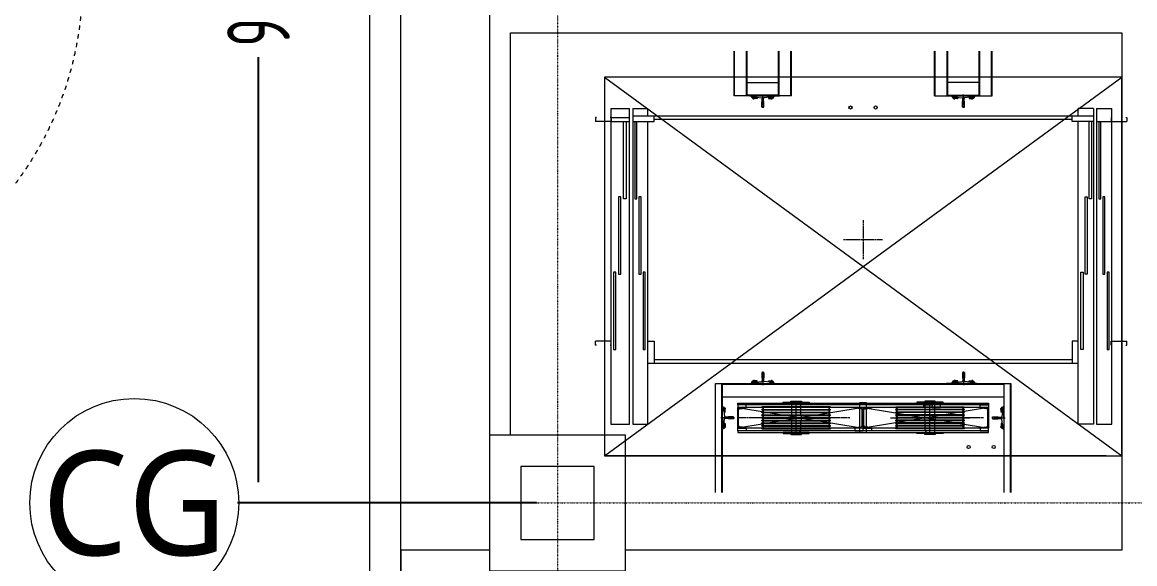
# Model space of a CAD drawing. Extents: x -212173 to 328152, y -560063 to 252500.
# Drawn here: x -177904 to -167257, y 8043 to 13226 of the extents above; entities that cross this region are included whole.
import ezdxf
from ezdxf.enums import TextEntityAlignment as Align

# ---------------------------------------------------------------- set-up
doc = ezdxf.new("R2010")
doc.units = 0
doc.header["$LTSCALE"] = 15
for name, pattern in [('CUP- L10$0$CENTER', [2, 1.25, -0.25, 0.25, -0.25]), ('CUP- L10$0$HIDDEN', [0.4, 0.3, -0.1]), ('CUP- L10$0$JJP_三點線', [0.9, 0.3, -0.15, 0, -0.15, 0, -0.15, 0, -0.15]), ('CUP- L10$0$TAI_實線_CNS', [2000, 1000, -1000]), ('SITE$0$TAI_虛線', [5.644, 2.822, -2.822])]:
    doc.linetypes.add(name, pattern=pattern)
for name, color, linetype in [('CUP- L10$0$A-DIM.Newcub', 252, 'Continuous'), ('CUP- L10$0$A-OBJE-2D.Newcub', 252, 'Continuous'), ('CUP- L10$0$A-WALL-EX.Newcub', 252, 'Continuous'), ('CUP- L10$0$A-WALL-IN.Newcub', 252, 'Continuous'), ('CUP- L10$0$S-COL.Newcub', 252, 'Continuous'), ('CUP- L10$0$S-GRID.Newcub', 252, 'Continuous'), ('CUP- L10$0$S-SLAB-SHOW.Newcub', 252, 'Continuous'), ('SITE$0$A-DRAWING-LNSP.Newcub', 252, 'Continuous')]:
    doc.layers.add(name, color=color, linetype=linetype)
doc.styles.add('CUP- L10$0$dim-txt', font='isocp.shx', dxfattribs={"width": 0.7, "bigfont": 'chineset.shx'})
doc.styles.add('CUP- L10$0$Standard', font='', dxfattribs={"width": 0.8})
doc.styles.get('CUP- L10$0$Standard').set_extended_font_data('Microsoft JhengHei')
doc.dimstyles.new('CUP- L10$0$ARCH-dim-200MM', dxfattribs={"dimscale": 2000, "dimtxt": 0.3, "dimasz": 0.1, "dimexe": 0.1, "dimexo": 0.1, "dimgap": 0.05, "dimtad": 1, "dimdec": 0, "dimrnd": 0.5, "dimdsep": 46, "dimtxsty": 'CUP- L10$0$dim-txt', "dimblk": 'CUP- L10$0$_Dot', "dimcen": 2, "dimclrd": 256, "dimclre": 256, "dimclrt": 256, "dimadec": 0, "dimazin": 0, "dimtfac": 1, "dimtdec": 0, "dimtix": 1, "dimtmove": 2, "dimatfit": 3, "dimldrblk": 'CUP- L10$0$_OBLIQUE', "dimfxl": 1, "dimtvp": 1, "dimtolj": 1, "dimarcsym": 0})

# ---------------------------------------------------------------- blocks, each defined once
blk = doc.blocks.new('*D16')
at = {"layer": 'CUP- L10$0$A-DIM.Newcub', "linetype": 'Continuous', "lineweight": -2, "transparency": 16777216}
for p, q in [((-172981, 18225), (-175843, 18225)), ((-175643, 18025), (-175643, 14160)), ((-175643, 8825), (-175643, 12892)), ((-172981, 8625), (-175843, 8625))]:
    blk.add_line(p, q, dxfattribs=at)
at = {"layer": 'CUP- L10$0$A-DIM.Newcub', "linetype": 'Continuous', "lineweight": 0, "transparency": 16777216, "insert": (-175643, 13526), "char_height": 600, "attachment_point": 5, "rotation": 90, "style": 'CUP- L10$0$dim-txt'}
blk.add_mtext('\\A1;9600', dxfattribs=at)
blk = doc.blocks.new('CUP- L10$0$_Dot')
blk = doc.blocks.new('CUP- L10$0$_OBLIQUE')
at = {"color": 0, "linetype": 'ByBlock', "lineweight": -2}
blk.add_line((-0.5, -0.5), (0.5, 0.5), dxfattribs=at)
blk = doc.blocks.new('SITE')
at = {"layer": 'SITE$0$A-DRAWING-LNSP.Newcub', "linetype": 'SITE$0$TAI_虛線', "lineweight": 0}
blk.add_circle((-180565.2, 13618.1), 3237.8, dxfattribs=at)
blk = doc.blocks.new('CUP- L10')
at = {"layer": 'CUP- L10$0$A-OBJE-2D.Newcub', "lineweight": 0}
for p, q in [((-171091.5, 12522.6), (-171091.5, 12949.6)), ((-171086.5, 12522.6), (-171086.5, 12949.6)), ((-170972.5, 12522.6), (-170972.5, 12949.6)), ((-170966.5, 12522.6), (-170966.5, 12949.6)), ((-170666.5, 12522.6), (-170666.5, 12949.6)), ((-170660.5, 12522.6), (-170660.5, 12949.6)), ((-170546.5, 12522.6), (-170546.5, 12949.6)), ((-170541.5, 12522.6), (-170541.5, 12949.6)), ((-169171.5, 12522.6), (-169171.5, 12949.6)), ((-169166.5, 12522.6), (-169166.5, 12949.6)), ((-169052.5, 12522.6), (-169052.5, 12949.6)), ((-169046.5, 12522.6), (-169046.5, 12949.6)), ((-168746.5, 12522.6), (-168746.5, 12949.6)), ((-168740.5, 12522.6), (-168740.5, 12949.6)), ((-168626.5, 12522.6), (-168626.5, 12949.6)), ((-168621.5, 12522.6), (-168621.5, 12949.6)), ((-172331.5, 12699.6), (-172331.5, 9074.6)), ((-167381.5, 12699.6), (-172331.5, 12699.6)), ((-167381.5, 9074.6), (-167381.5, 12699.6)), ((-170966.5, 12647.6), (-170666.5, 12647.6)), ((-168746.5, 12647.6), (-169046.5, 12647.6)), ((-170541.5, 12522.6), (-171091.5, 12522.6)), ((-170666.5, 12528.6), (-170966.5, 12528.6)), ((-170942, 12522.6), (-170655.8, 12522.6)), ((-170914.3, 12501.1), (-170923.1, 12516.4)), ((-170923.1, 12516.3), (-170910.4, 12496.3)), ((-170921.8, 12518.6), (-170914.5, 12518.6)), ((-170913.2, 12500.6), (-170913.4, 12500.6)), ((-170913, 12515.6), (-170913, 12517.1)), ((-170911.5, 12514.1), (-170888.5, 12514.1)), ((-170872, 12495.6), (-170909.2, 12495.6)), ((-170887, 12508.1), (-170887, 12512.6)), ((-170816.5, 12522.6), (-170886.5, 12522.6)), ((-170886.5, 12522.6), (-170886.5, 12512.7)), ((-170885.5, 12506.6), (-170872, 12506.6)), ((-170882, 12507.7), (-170827.1, 12501.8)), ((-170870.5, 12505.1), (-170870.5, 12497.1)), ((-170826, 12414.6), (-170826, 12465.4)), ((-170822.7, 12468.7), (-170822.7, 12496.8)), ((-170816.5, 12522.6), (-170746.5, 12522.6)), ((-170810.3, 12468.7), (-170810.3, 12496.8)), ((-170807, 12414.6), (-170807, 12465.4)), ((-170750.9, 12507.7), (-170805.8, 12501.8)), ((-170762.2, 12505.1), (-170762.2, 12497.1)), ((-170747.5, 12506.6), (-170761, 12506.6)), ((-170760.7, 12495.6), (-170723.8, 12495.6)), ((-170746.5, 12522.6), (-170746.5, 12512.7)), ((-170746, 12508.1), (-170746, 12512.6)), ((-170721.5, 12514.1), (-170744.5, 12514.1)), ((-170709.9, 12516.3), (-170722.5, 12496.3)), ((-170720, 12515.6), (-170720, 12517.1)), ((-170719.8, 12500.6), (-170719.6, 12500.6)), ((-170718.7, 12501.1), (-170709.9, 12516.4)), ((-170711.2, 12518.6), (-170718.5, 12518.6)), ((-169171.5, 12522.6), (-168621.5, 12522.6)), ((-168771, 12522.6), (-169057.1, 12522.6)), ((-169046.5, 12528.6), (-168746.5, 12528.6)), ((-168994.3, 12501.1), (-169003.1, 12516.4)), ((-169003.1, 12516.3), (-168990.4, 12496.3)), ((-169001.8, 12518.6), (-168994.5, 12518.6)), ((-168993.2, 12500.6), (-168993.4, 12500.6)), ((-168993, 12515.6), (-168993, 12517.1)), ((-168991.5, 12514.1), (-168968.5, 12514.1)), ((-168952.3, 12495.6), (-168989.2, 12495.6)), ((-168967, 12508.1), (-168967, 12512.6)), ((-168966.5, 12522.6), (-168966.5, 12512.7)), ((-168896.5, 12522.6), (-168966.5, 12522.6)), ((-168965.5, 12506.6), (-168952, 12506.6)), ((-168962, 12507.7), (-168907.1, 12501.8)), ((-168950.8, 12505.1), (-168950.8, 12497.1)), ((-168906, 12414.6), (-168906, 12465.4)), ((-168902.7, 12468.7), (-168902.7, 12496.8)), ((-168896.5, 12522.6), (-168826.5, 12522.6)), ((-168890.3, 12468.7), (-168890.3, 12496.8)), ((-168887, 12414.6), (-168887, 12465.4)), ((-168830.9, 12507.7), (-168885.8, 12501.8)), ((-168842.5, 12505.1), (-168842.5, 12497.1)), ((-168827.5, 12506.6), (-168841, 12506.6)), ((-168841, 12495.6), (-168803.8, 12495.6)), ((-168826.5, 12522.6), (-168826.5, 12512.7)), ((-168826, 12508.1), (-168826, 12512.6)), ((-168801.5, 12514.1), (-168824.5, 12514.1)), ((-168789.9, 12516.3), (-168802.5, 12496.3)), ((-168800, 12515.6), (-168800, 12517.1)), ((-168799.8, 12500.6), (-168799.6, 12500.6)), ((-168798.7, 12501.1), (-168789.9, 12516.4)), ((-168791.2, 12518.6), (-168798.5, 12518.6)), ((-172271.5, 12399.6), (-172271.5, 9379.6)), ((-172271.5, 12399.6), (-172091.5, 12399.6)), ((-172091.5, 9379.6), (-172091.5, 12399.6)), ((-172061.5, 12399.6), (-172061.5, 9379.6)), ((-172061.5, 12399.6), (-171916.5, 12399.6)), ((-171916.5, 12329.6), (-171916.5, 12399.6)), ((-170816.5, 12414.6), (-170826, 12414.6)), ((-170816.5, 12414.6), (-170807, 12414.6)), ((-168896.5, 12414.6), (-168906, 12414.6)), ((-168896.5, 12414.6), (-168887, 12414.6)), ((-167796.5, 12329.6), (-167796.5, 12399.6)), ((-167651.5, 12399.6), (-167796.5, 12399.6)), ((-167651.5, 12399.6), (-167651.5, 9379.6)), ((-167621.5, 12399.6), (-167621.5, 9379.6)), ((-167621.5, 12399.6), (-167476.5, 12399.6)), ((-167476.5, 12274.6), (-167476.5, 12399.6)), ((-172406.4, 12314.6), (-172416.4, 12314.6)), ((-172416.4, 12314.6), (-172416.4, 12274.6)), ((-172266.5, 12274.6), (-172416.4, 12274.6)), ((-172266.5, 12314.6), (-172276.5, 12314.6)), ((-172091.5, 12309.6), (-172271.5, 12309.6)), ((-172271.5, 12274.6), (-172091.5, 12274.6)), ((-172266.5, 12314.6), (-172266.5, 12274.6)), ((-172149.5, 11534.6), (-172149.5, 12274.6)), ((-172125.5, 12274.6), (-172125.5, 11534.6)), ((-172061.5, 12329.6), (-167651.5, 12329.6)), ((-172061.5, 12274.6), (-171856.5, 12274.6)), ((-172041.5, 12274.6), (-172041.5, 11534.6)), ((-172021.5, 11534.6), (-172021.5, 12274.6)), ((-171916.5, 9379.6), (-171916.5, 12274.6)), ((-171856.5, 12274.6), (-171856.5, 12329.6)), ((-167856.5, 12294.6), (-171856.5, 12294.6)), ((-167856.5, 12274.6), (-167856.5, 12329.6)), ((-167651.5, 12274.6), (-167856.5, 12274.6)), ((-167796.5, 9379.6), (-167796.5, 12274.6)), ((-167691.5, 11534.6), (-167691.5, 12274.6)), ((-167671.5, 12274.6), (-167671.5, 11534.6)), ((-167621.5, 12274.6), (-167476.5, 12274.6)), ((-167601.5, 12274.6), (-167601.5, 11534.6)), ((-167581.5, 11534.6), (-167581.5, 12274.6)), ((-167481.5, 12314.6), (-167481.5, 12274.6)), ((-167481.5, 12314.6), (-167471.5, 12314.6)), ((-167481.5, 12274.6), (-167331.6, 12274.6)), ((-167476.5, 9379.6), (-167476.5, 12274.6)), ((-167341.6, 12314.6), (-167331.6, 12314.6)), ((-167331.6, 12314.6), (-167331.6, 12274.6)), ((-172173.5, 11554.6), (-172197.5, 11554.6)), ((-172197.5, 11554.6), (-172197.5, 10814.6)), ((-172173.5, 10814.6), (-172173.5, 11554.6)), ((-172125.5, 11534.6), (-172149.5, 11534.6)), ((-172041.5, 11534.6), (-172021.5, 11534.6)), ((-172001.5, 11554.6), (-172001.5, 10814.6)), ((-171981.5, 11554.6), (-172001.5, 11554.6)), ((-171981.5, 10814.6), (-171981.5, 11554.6)), ((-167731.5, 10814.6), (-167731.5, 11554.6)), ((-167731.5, 11554.6), (-167711.5, 11554.6)), ((-167711.5, 11554.6), (-167711.5, 10814.6)), ((-167671.5, 11534.6), (-167691.5, 11534.6)), ((-167601.5, 11534.6), (-167581.5, 11534.6)), ((-167561.5, 11554.6), (-167561.5, 10814.6)), ((-167541.5, 11554.6), (-167561.5, 11554.6)), ((-167541.5, 10814.6), (-167541.5, 11554.6)), ((-172221.5, 10834.6), (-172245.5, 10834.6)), ((-172245.5, 10834.6), (-172245.5, 10094.6)), ((-172221.5, 10094.6), (-172221.5, 10834.6)), ((-172197.5, 10814.6), (-172173.5, 10814.6)), ((-172001.5, 10814.6), (-171981.5, 10814.6)), ((-171961.5, 10834.6), (-171961.5, 10094.6)), ((-171941.5, 10834.6), (-171961.5, 10834.6)), ((-171941.5, 10094.6), (-171941.5, 10834.6)), ((-167771.5, 10094.6), (-167771.5, 10834.6)), ((-167771.5, 10834.6), (-167751.5, 10834.6)), ((-167751.5, 10834.6), (-167751.5, 10094.6)), ((-167711.5, 10814.6), (-167731.5, 10814.6)), ((-167561.5, 10814.6), (-167541.5, 10814.6)), ((-167521.5, 10834.6), (-167521.5, 10094.6)), ((-167501.5, 10834.6), (-167521.5, 10834.6)), ((-167501.5, 10094.6), (-167501.5, 10834.6)), ((-172266.5, 10174.6), (-172416.4, 10174.6)), ((-172416.4, 10134.6), (-172416.4, 10174.6)), ((-172406.4, 10134.6), (-172416.4, 10134.6)), ((-172266.5, 10134.6), (-172276.5, 10134.6)), ((-172266.5, 10134.6), (-172266.5, 10174.6)), ((-171916.5, 10174.6), (-171856.5, 10174.6)), ((-171856.5, 10174.6), (-171856.5, 9959.6)), ((-167796.5, 10174.6), (-167856.5, 10174.6)), ((-167856.5, 10174.6), (-167856.5, 9959.6)), ((-167481.5, 10134.6), (-167481.5, 10174.6)), ((-167481.5, 10174.6), (-167331.6, 10174.6)), ((-167481.5, 10134.6), (-167471.5, 10134.6)), ((-167341.6, 10134.6), (-167331.6, 10134.6)), ((-167331.6, 10134.6), (-167331.6, 10174.6)), ((-172245.5, 10094.6), (-172221.5, 10094.6)), ((-171961.5, 10094.6), (-171941.5, 10094.6)), ((-167751.5, 10094.6), (-167771.5, 10094.6)), ((-167521.5, 10094.6), (-167501.5, 10094.6)), ((-167796.5, 9959.6), (-171916.5, 9959.6)), ((-167856.5, 9994.6), (-171856.5, 9994.6)), ((-170826, 9874.6), (-170826, 9823.8)), ((-170816.5, 9874.6), (-170826, 9874.6)), ((-170822.7, 9820.5), (-170822.7, 9792.4)), ((-170816.5, 9874.6), (-170807, 9874.6)), ((-170810.3, 9820.5), (-170810.3, 9792.4)), ((-170807, 9874.6), (-170807, 9823.8)), ((-168906, 9874.6), (-168906, 9823.8)), ((-168896.5, 9874.6), (-168906, 9874.6)), ((-168902.7, 9820.5), (-168902.7, 9792.4)), ((-168896.5, 9874.6), (-168887, 9874.6)), ((-168890.3, 9820.5), (-168890.3, 9792.4)), ((-168887, 9874.6), (-168887, 9823.8)), ((-171269.5, 8724.6), (-171269.5, 9766.6)), ((-171269.5, 9766.6), (-168442.5, 9766.6)), ((-171210.5, 9766.6), (-171210.5, 8724.6)), ((-171204.5, 9766.6), (-171204.5, 8724.6)), ((-171204.5, 9760.6), (-168508.5, 9760.6)), ((-170942, 9766.6), (-170655.8, 9766.6)), ((-170923.1, 9772.8), (-170910.4, 9792.8)), ((-170914.3, 9788), (-170923.1, 9772.8)), ((-170921.8, 9770.5), (-170914.5, 9770.5)), ((-170913.2, 9788.5), (-170913.4, 9788.5)), ((-170913, 9773.5), (-170913, 9772)), ((-170911.5, 9775), (-170888.5, 9775)), ((-170872, 9793.5), (-170909.2, 9793.5)), ((-170887, 9781), (-170887, 9776.5)), ((-170886.5, 9766.6), (-170886.5, 9776.5)), ((-170816.5, 9766.6), (-170886.5, 9766.6)), ((-170885.5, 9782.5), (-170872, 9782.5)), ((-170882, 9781.5), (-170827.1, 9787.4)), ((-170870.5, 9784), (-170870.5, 9792)), ((-170816.5, 9766.6), (-170746.5, 9766.6)), ((-170750.9, 9781.5), (-170805.8, 9787.4)), ((-170762.2, 9784), (-170762.2, 9792)), ((-170747.5, 9782.5), (-170761, 9782.5)), ((-170760.7, 9793.5), (-170723.8, 9793.5)), ((-170746.5, 9766.6), (-170746.5, 9776.5)), ((-170746, 9781), (-170746, 9776.5)), ((-170721.5, 9775), (-170744.5, 9775)), ((-170709.9, 9772.8), (-170722.5, 9792.8)), ((-170720, 9773.5), (-170720, 9772)), ((-170719.8, 9788.5), (-170719.6, 9788.5)), ((-170718.7, 9788), (-170709.9, 9772.8)), ((-170711.2, 9770.5), (-170718.5, 9770.5)), ((-168771, 9766.6), (-169057.1, 9766.6)), ((-169003.1, 9772.8), (-168990.4, 9792.8)), ((-168994.3, 9788), (-169003.1, 9772.8)), ((-169001.8, 9770.5), (-168994.5, 9770.5)), ((-168993.2, 9788.5), (-168993.4, 9788.5)), ((-168993, 9773.5), (-168993, 9772)), ((-168991.5, 9775), (-168968.5, 9775)), ((-168952.3, 9793.5), (-168989.2, 9793.5)), ((-168967, 9781), (-168967, 9776.5)), ((-168966.5, 9766.6), (-168966.5, 9776.5)), ((-168896.5, 9766.6), (-168966.5, 9766.6)), ((-168965.5, 9782.5), (-168952, 9782.5)), ((-168962, 9781.5), (-168907.1, 9787.4)), ((-168950.8, 9784), (-168950.8, 9792)), ((-168896.5, 9766.6), (-168826.5, 9766.6)), ((-168830.9, 9781.5), (-168885.8, 9787.4)), ((-168842.5, 9784), (-168842.5, 9792)), ((-168841, 9793.5), (-168803.8, 9793.5)), ((-168827.5, 9782.5), (-168841, 9782.5)), ((-168826.5, 9766.6), (-168826.5, 9776.5)), ((-168826, 9781), (-168826, 9776.5)), ((-168801.5, 9775), (-168824.5, 9775)), ((-168789.9, 9772.8), (-168802.5, 9792.8)), ((-168800, 9773.5), (-168800, 9772)), ((-168799.8, 9788.5), (-168799.6, 9788.5)), ((-168798.7, 9788), (-168789.9, 9772.8)), ((-168791.2, 9770.5), (-168798.5, 9770.5)), ((-168508.5, 9766.6), (-168508.5, 8724.6)), ((-168448.5, 9766.6), (-168448.5, 8724.6)), ((-168442.5, 9766.6), (-168442.5, 8724.6)), ((-171204.5, 9641.6), (-168508.5, 9641.6)), ((-170541.5, 9582.6), (-170539.5, 9584.6)), ((-170451.5, 9582.6), (-170453.5, 9584.6)), ((-169261.5, 9582.6), (-169259.5, 9584.6)), ((-169171.5, 9582.6), (-169173.5, 9584.6)), ((-171204.5, 9565.1), (-171204.5, 9278.9)), ((-171204.5, 9439.6), (-171204.5, 9509.6)), ((-171204.5, 9509.6), (-171194.6, 9509.6)), ((-171200.5, 9544.9), (-171200.5, 9537.6)), ((-171197.5, 9536.1), (-171199, 9536.1)), ((-171183, 9537.4), (-171198.3, 9546.2)), ((-171198.2, 9546.2), (-171178.2, 9533.5)), ((-171196, 9534.6), (-171196, 9511.6)), ((-171190, 9510.1), (-171194.5, 9510.1)), ((-171189.6, 9505.1), (-171183.7, 9450.2)), ((-171188.5, 9508.6), (-171188.5, 9495.1)), ((-171187, 9493.6), (-171179, 9493.6)), ((-171182.5, 9536.3), (-171182.5, 9536.5)), ((-171177.5, 9495.1), (-171177.5, 9532.3)), ((-168656.5, 9564.6), (-171056.5, 9564.6)), ((-169856.5, 9539.6), (-171056.5, 9339.6)), ((-171056.5, 9539.6), (-169856.5, 9339.6)), ((-169856.5, 9539.6), (-171056.5, 9539.6)), ((-171056.5, 9339.6), (-171056.5, 9539.6)), ((-171056.5, 9539.6), (-171056.5, 9339.6)), ((-170976.5, 9539.6), (-171056.5, 9539.6)), ((-171049, 9364.8), (-171049, 9514.4)), ((-171038, 9526.4), (-170982, 9531.3)), ((-170976.5, 9537.3), (-170976.5, 9539.6)), ((-170824.5, 9544.6), (-170824.5, 9540.5)), ((-170824.5, 9540.5), (-170824.5, 9544.6)), ((-170168.5, 9544.6), (-170824.5, 9544.6)), ((-170824.5, 9544.6), (-170824.5, 9540.5)), ((-170814.4, 9537.8), (-170824.5, 9540.5)), ((-170824.5, 9540.5), (-170168.5, 9540.5)), ((-170814.4, 9522.3), (-170824.5, 9519.6)), ((-170824.5, 9519.6), (-170824.5, 9514.6)), ((-170824.5, 9514.6), (-170824.5, 9519.6)), ((-170824.5, 9519.6), (-170168.5, 9519.6)), ((-170824.5, 9519.6), (-170824.5, 9514.6)), ((-170814.4, 9511.9), (-170824.5, 9514.6)), ((-170824.5, 9514.6), (-170168.5, 9514.6)), ((-170814.4, 9496.5), (-170824.5, 9493.8)), ((-170824.5, 9493.8), (-170824.5, 9488.8)), ((-170824.5, 9488.8), (-170824.5, 9493.8)), ((-170824.5, 9493.8), (-170168.5, 9493.8)), ((-170824.5, 9493.8), (-170824.5, 9488.8)), ((-170814.4, 9486.1), (-170824.5, 9488.8)), ((-170824.5, 9488.8), (-170168.5, 9488.8)), ((-170451.5, 9582.6), (-170541.5, 9582.6)), ((-170178.6, 9537.8), (-170168.5, 9540.5)), ((-170178.6, 9522.3), (-170168.5, 9519.6)), ((-170178.6, 9511.9), (-170168.5, 9514.6)), ((-170178.6, 9496.5), (-170168.5, 9493.8)), ((-170178.6, 9486.1), (-170168.5, 9488.8)), ((-170168.5, 9540.5), (-170168.5, 9544.6)), ((-170168.5, 9540.5), (-170168.5, 9544.6)), ((-170168.5, 9514.6), (-170168.5, 9519.6)), ((-170168.5, 9514.6), (-170168.5, 9519.6)), ((-170168.5, 9488.8), (-170168.5, 9493.8)), ((-170168.5, 9488.8), (-170168.5, 9493.8)), ((-169936.5, 9537.3), (-169936.5, 9539.6)), ((-169936.5, 9539.6), (-169856.5, 9539.6)), ((-169874.9, 9526.4), (-169931, 9531.3)), ((-169864, 9364.8), (-169864, 9514.4)), ((-168656.5, 9539.6), (-169856.5, 9539.6)), ((-169856.5, 9539.6), (-168656.5, 9339.6)), ((-168656.5, 9539.6), (-169856.5, 9339.6)), ((-169856.5, 9339.6), (-169856.5, 9539.6)), ((-169856.5, 9339.6), (-169856.5, 9539.6)), ((-169856.5, 9539.6), (-169856.5, 9339.6)), ((-169856.5, 9539.6), (-169856.5, 9339.6)), ((-169856.5, 9339.6), (-169856.5, 9539.6)), ((-169856.5, 9339.6), (-169856.5, 9539.6)), ((-169856.5, 9339.6), (-169856.5, 9539.6)), ((-169856.5, 9339.6), (-169856.5, 9539.6)), ((-169856.5, 9539.6), (-169856.5, 9339.6)), ((-169856.5, 9539.6), (-169856.5, 9339.6)), ((-169776.5, 9539.6), (-169856.5, 9539.6)), ((-169849, 9364.8), (-169849, 9514.4)), ((-169838, 9526.4), (-169782, 9531.3)), ((-169776.5, 9537.3), (-169776.5, 9539.6)), ((-169544.5, 9540.5), (-169544.5, 9544.6)), ((-169544.5, 9544.6), (-168888.5, 9544.6)), ((-169544.5, 9540.5), (-169544.5, 9544.6)), ((-168888.5, 9540.5), (-169544.5, 9540.5)), ((-169534.4, 9537.8), (-169544.5, 9540.5)), ((-169534.4, 9522.3), (-169544.5, 9519.6)), ((-168888.5, 9519.6), (-169544.5, 9519.6)), ((-169544.5, 9514.6), (-169544.5, 9519.6)), ((-169544.5, 9514.6), (-169544.5, 9519.6)), ((-168888.5, 9514.6), (-169544.5, 9514.6)), ((-169534.4, 9511.9), (-169544.5, 9514.6)), ((-169534.4, 9496.5), (-169544.5, 9493.8)), ((-168888.5, 9493.8), (-169544.5, 9493.8)), ((-169544.5, 9488.8), (-169544.5, 9493.8)), ((-169544.5, 9488.8), (-169544.5, 9493.8)), ((-168888.5, 9488.8), (-169544.5, 9488.8)), ((-169534.4, 9486.1), (-169544.5, 9488.8)), ((-169261.5, 9582.6), (-169171.5, 9582.6)), ((-168898.6, 9537.8), (-168888.5, 9540.5)), ((-168898.6, 9522.3), (-168888.5, 9519.6)), ((-168898.6, 9511.9), (-168888.5, 9514.6)), ((-168898.6, 9496.5), (-168888.5, 9493.8)), ((-168898.6, 9486.1), (-168888.5, 9488.8)), ((-168888.5, 9544.6), (-168888.5, 9540.5)), ((-168888.5, 9540.5), (-168888.5, 9544.6)), ((-168888.5, 9544.6), (-168888.5, 9540.5)), ((-168888.5, 9519.6), (-168888.5, 9514.6)), ((-168888.5, 9514.6), (-168888.5, 9519.6)), ((-168888.5, 9519.6), (-168888.5, 9514.6)), ((-168888.5, 9493.8), (-168888.5, 9488.8)), ((-168888.5, 9488.8), (-168888.5, 9493.8)), ((-168888.5, 9493.8), (-168888.5, 9488.8)), ((-168736.5, 9537.3), (-168736.5, 9539.6)), ((-168736.5, 9539.6), (-168656.5, 9539.6)), ((-168674.9, 9526.4), (-168731, 9531.3)), ((-168664, 9364.8), (-168664, 9514.4)), ((-168656.5, 9339.6), (-168656.5, 9539.6)), ((-168656.5, 9539.6), (-168656.5, 9339.6)), ((-168535.4, 9495.1), (-168535.4, 9532.3)), ((-168514.7, 9546.2), (-168534.7, 9533.5)), ((-168525.9, 9493.6), (-168533.9, 9493.6)), ((-168530.4, 9536.3), (-168530.4, 9536.5)), ((-168529.9, 9537.4), (-168514.7, 9546.2)), ((-168523.4, 9505.1), (-168529.3, 9450.2)), ((-168524.4, 9508.6), (-168524.4, 9495.1)), ((-168522.9, 9510.1), (-168518.4, 9510.1)), ((-168508.5, 9509.6), (-168518.4, 9509.6)), ((-168516.9, 9534.6), (-168516.9, 9511.6)), ((-168515.4, 9536.1), (-168513.9, 9536.1)), ((-168512.4, 9544.9), (-168512.4, 9537.6)), ((-168508.5, 9565.1), (-168508.5, 9278.9)), ((-168508.5, 9439.6), (-168508.5, 9509.6)), ((-172271.5, 9379.6), (-172091.5, 9379.6)), ((-172061.5, 9379.6), (-171916.5, 9379.6)), ((-171204.5, 9439.6), (-171204.5, 9369.6)), ((-171189.6, 9374), (-171183.7, 9428.9)), ((-171188.5, 9370.6), (-171188.5, 9384.1)), ((-171187, 9385.3), (-171179, 9385.3)), ((-171150.6, 9445.8), (-171178.7, 9445.8)), ((-171150.6, 9433.4), (-171178.7, 9433.4)), ((-171177.5, 9383.8), (-171177.5, 9346.9)), ((-171096.5, 9449.1), (-171147.3, 9449.1)), ((-171096.5, 9430.1), (-171147.3, 9430.1)), ((-171096.5, 9439.6), (-171096.5, 9449.1)), ((-171096.5, 9439.6), (-171096.5, 9430.1)), ((-170814.4, 9470.6), (-170824.5, 9467.9)), ((-170824.5, 9467.9), (-170824.5, 9462.9)), ((-170824.5, 9467.9), (-170168.5, 9467.9)), ((-170824.5, 9462.9), (-170824.5, 9467.9)), ((-170824.5, 9467.9), (-170824.5, 9462.9)), ((-170824.5, 9462.9), (-170824.5, 9467.9)), ((-170824.5, 9467.9), (-170824.5, 9462.9)), ((-170824.5, 9462.9), (-170168.5, 9462.9)), ((-170814.4, 9460.2), (-170824.5, 9462.9)), ((-170814.4, 9444.8), (-170824.5, 9442.1)), ((-170824.5, 9442.1), (-170824.5, 9437.1)), ((-170824.5, 9442.1), (-170168.5, 9442.1)), ((-170824.5, 9437.1), (-170824.5, 9442.1)), ((-170824.5, 9442.1), (-170824.5, 9437.1)), ((-170824.5, 9437.1), (-170168.5, 9437.1)), ((-170814.4, 9434.4), (-170824.5, 9437.1)), ((-170814.4, 9418.9), (-170824.5, 9416.2)), ((-170824.5, 9416.2), (-170824.5, 9411.2)), ((-170824.5, 9416.2), (-170168.5, 9416.2)), ((-170824.5, 9411.2), (-170824.5, 9416.2)), ((-170824.5, 9416.2), (-170824.5, 9411.2)), ((-170824.5, 9411.2), (-170168.5, 9411.2)), ((-170814.4, 9408.5), (-170824.5, 9411.2)), ((-170814.4, 9393.1), (-170824.5, 9390.4)), ((-170824.5, 9390.4), (-170824.5, 9385.4)), ((-170824.5, 9390.4), (-170168.5, 9390.4)), ((-170824.5, 9385.4), (-170824.5, 9390.4)), ((-170824.5, 9390.4), (-170824.5, 9385.4)), ((-170824.5, 9385.4), (-170168.5, 9385.4)), ((-170814.4, 9382.7), (-170824.5, 9385.4)), ((-170178.6, 9470.6), (-170168.5, 9467.9)), ((-170178.6, 9460.2), (-170168.5, 9462.9)), ((-170178.6, 9460.2), (-170168.5, 9462.9)), ((-170178.6, 9444.8), (-170168.5, 9442.1)), ((-170178.6, 9434.4), (-170168.5, 9437.1)), ((-170178.6, 9418.9), (-170168.5, 9416.2)), ((-170178.6, 9408.5), (-170168.5, 9411.2)), ((-170178.6, 9393.1), (-170168.5, 9390.4)), ((-170178.6, 9382.7), (-170168.5, 9385.4)), ((-170168.5, 9462.9), (-170168.5, 9467.9)), ((-170168.5, 9462.9), (-170168.5, 9467.9)), ((-170168.5, 9462.9), (-170168.5, 9467.9)), ((-170168.5, 9437.1), (-170168.5, 9442.1)), ((-170168.5, 9437.1), (-170168.5, 9442.1)), ((-170168.5, 9411.2), (-170168.5, 9416.2)), ((-170168.5, 9411.2), (-170168.5, 9416.2)), ((-170168.5, 9385.4), (-170168.5, 9390.4)), ((-170168.5, 9385.4), (-170168.5, 9390.4)), ((-169534.4, 9470.6), (-169544.5, 9467.9)), ((-169544.5, 9462.9), (-169544.5, 9467.9)), ((-168888.5, 9467.9), (-169544.5, 9467.9)), ((-169544.5, 9462.9), (-169544.5, 9467.9)), ((-169544.5, 9462.9), (-169544.5, 9467.9)), ((-169534.4, 9460.2), (-169544.5, 9462.9)), ((-168888.5, 9462.9), (-169544.5, 9462.9)), ((-169534.4, 9460.2), (-169544.5, 9462.9)), ((-169534.4, 9444.8), (-169544.5, 9442.1)), ((-169544.5, 9437.1), (-169544.5, 9442.1)), ((-168888.5, 9442.1), (-169544.5, 9442.1)), ((-169544.5, 9437.1), (-169544.5, 9442.1)), ((-169534.4, 9434.4), (-169544.5, 9437.1)), ((-168888.5, 9437.1), (-169544.5, 9437.1)), ((-169534.4, 9418.9), (-169544.5, 9416.2)), ((-169544.5, 9411.2), (-169544.5, 9416.2)), ((-168888.5, 9416.2), (-169544.5, 9416.2)), ((-169544.5, 9411.2), (-169544.5, 9416.2)), ((-169534.4, 9408.5), (-169544.5, 9411.2)), ((-168888.5, 9411.2), (-169544.5, 9411.2)), ((-169534.4, 9393.1), (-169544.5, 9390.4)), ((-169544.5, 9385.4), (-169544.5, 9390.4)), ((-168888.5, 9390.4), (-169544.5, 9390.4)), ((-169544.5, 9385.4), (-169544.5, 9390.4)), ((-169534.4, 9382.7), (-169544.5, 9385.4)), ((-168888.5, 9385.4), (-169544.5, 9385.4)), ((-168898.6, 9470.6), (-168888.5, 9467.9)), ((-168898.6, 9460.2), (-168888.5, 9462.9)), ((-168898.6, 9444.8), (-168888.5, 9442.1)), ((-168898.6, 9434.4), (-168888.5, 9437.1)), ((-168898.6, 9418.9), (-168888.5, 9416.2)), ((-168898.6, 9408.5), (-168888.5, 9411.2)), ((-168898.6, 9393.1), (-168888.5, 9390.4)), ((-168898.6, 9382.7), (-168888.5, 9385.4)), ((-168888.5, 9467.9), (-168888.5, 9462.9)), ((-168888.5, 9462.9), (-168888.5, 9467.9)), ((-168888.5, 9467.9), (-168888.5, 9462.9)), ((-168888.5, 9462.9), (-168888.5, 9467.9)), ((-168888.5, 9467.9), (-168888.5, 9462.9)), ((-168888.5, 9442.1), (-168888.5, 9437.1)), ((-168888.5, 9437.1), (-168888.5, 9442.1)), ((-168888.5, 9442.1), (-168888.5, 9437.1)), ((-168888.5, 9416.2), (-168888.5, 9411.2)), ((-168888.5, 9411.2), (-168888.5, 9416.2)), ((-168888.5, 9416.2), (-168888.5, 9411.2)), ((-168888.5, 9390.4), (-168888.5, 9385.4)), ((-168888.5, 9385.4), (-168888.5, 9390.4)), ((-168888.5, 9390.4), (-168888.5, 9385.4)), ((-168616.5, 9449.1), (-168565.7, 9449.1)), ((-168616.5, 9439.6), (-168616.5, 9449.1)), ((-168616.5, 9439.6), (-168616.5, 9430.1)), ((-168616.5, 9430.1), (-168565.7, 9430.1)), ((-168562.4, 9445.8), (-168534.3, 9445.8)), ((-168562.4, 9433.4), (-168534.3, 9433.4)), ((-168535.4, 9383.8), (-168535.4, 9346.9)), ((-168525.9, 9385.3), (-168533.9, 9385.3)), ((-168523.4, 9374), (-168529.3, 9428.9)), ((-168524.4, 9370.6), (-168524.4, 9384.1)), ((-168508.5, 9439.6), (-168508.5, 9369.6)), ((-167651.5, 9379.6), (-167796.5, 9379.6)), ((-167621.5, 9379.6), (-167476.5, 9379.6)), ((-171204.5, 9369.6), (-171194.6, 9369.6)), ((-171200.5, 9334.3), (-171200.5, 9341.6)), ((-171197.5, 9343.1), (-171199, 9343.1)), ((-171183, 9341.8), (-171198.3, 9333)), ((-171198.2, 9333), (-171178.2, 9345.6)), ((-171196, 9344.6), (-171196, 9367.6)), ((-171190, 9369.1), (-171194.5, 9369.1)), ((-171182.5, 9342.9), (-171182.5, 9342.7)), ((-169856.5, 9339.6), (-171056.5, 9339.6)), ((-171056.5, 9339.6), (-170976.5, 9339.6)), ((-168656.5, 9314.6), (-171056.5, 9314.6)), ((-170982, 9347.9), (-171038, 9352.8)), ((-170976.5, 9339.6), (-170976.5, 9341.9)), ((-170814.4, 9367.2), (-170824.5, 9364.5)), ((-170824.5, 9364.5), (-170824.5, 9359.5)), ((-170824.5, 9364.5), (-170168.5, 9364.5)), ((-170824.5, 9359.5), (-170824.5, 9364.5)), ((-170824.5, 9364.5), (-170824.5, 9359.5)), ((-170824.5, 9359.5), (-170168.5, 9359.5)), ((-170814.4, 9356.8), (-170824.5, 9359.5)), ((-170814.4, 9341.4), (-170824.5, 9338.7)), ((-170824.5, 9338.7), (-170168.5, 9338.7)), ((-170824.5, 9334.6), (-170824.5, 9338.7)), ((-170824.5, 9338.7), (-170824.5, 9334.6)), ((-170824.5, 9334.6), (-170168.5, 9334.6)), ((-170451.5, 9296.6), (-170541.5, 9296.6)), ((-170539.5, 9294.6), (-170541.5, 9296.6)), ((-170453.5, 9294.6), (-170451.5, 9296.6)), ((-170178.6, 9367.2), (-170168.5, 9364.5)), ((-170178.6, 9356.8), (-170168.5, 9359.5)), ((-170178.6, 9341.4), (-170168.5, 9338.7)), ((-170168.5, 9359.5), (-170168.5, 9364.5)), ((-170168.5, 9359.5), (-170168.5, 9364.5)), ((-170168.5, 9334.6), (-170168.5, 9338.7)), ((-169936.5, 9339.6), (-169936.5, 9341.9)), ((-169856.5, 9339.6), (-169936.5, 9339.6)), ((-169931, 9347.9), (-169874.9, 9352.8)), ((-168656.5, 9339.6), (-169856.5, 9339.6)), ((-169856.5, 9339.6), (-169776.5, 9339.6)), ((-169782, 9347.9), (-169838, 9352.8)), ((-169776.5, 9339.6), (-169776.5, 9341.9)), ((-169534.4, 9367.2), (-169544.5, 9364.5)), ((-169544.5, 9359.5), (-169544.5, 9364.5)), ((-168888.5, 9364.5), (-169544.5, 9364.5)), ((-169544.5, 9359.5), (-169544.5, 9364.5)), ((-169534.4, 9356.8), (-169544.5, 9359.5)), ((-168888.5, 9359.5), (-169544.5, 9359.5)), ((-169534.4, 9341.4), (-169544.5, 9338.7)), ((-168888.5, 9338.7), (-169544.5, 9338.7)), ((-169544.5, 9334.6), (-169544.5, 9338.7)), ((-168888.5, 9334.6), (-169544.5, 9334.6)), ((-169261.5, 9296.6), (-169171.5, 9296.6)), ((-169259.5, 9294.6), (-169261.5, 9296.6)), ((-169173.5, 9294.6), (-169171.5, 9296.6)), ((-168898.6, 9367.2), (-168888.5, 9364.5)), ((-168898.6, 9356.8), (-168888.5, 9359.5)), ((-168898.6, 9341.4), (-168888.5, 9338.7)), ((-168888.5, 9364.5), (-168888.5, 9359.5)), ((-168888.5, 9359.5), (-168888.5, 9364.5)), ((-168888.5, 9364.5), (-168888.5, 9359.5)), ((-168888.5, 9334.6), (-168888.5, 9338.7)), ((-168888.5, 9338.7), (-168888.5, 9334.6)), ((-168736.5, 9339.6), (-168736.5, 9341.9)), ((-168656.5, 9339.6), (-168736.5, 9339.6)), ((-168731, 9347.9), (-168674.9, 9352.8)), ((-168514.7, 9333), (-168534.7, 9345.6)), ((-168530.4, 9342.9), (-168530.4, 9342.7)), ((-168529.9, 9341.8), (-168514.7, 9333)), ((-168522.9, 9369.1), (-168518.4, 9369.1)), ((-168508.5, 9369.6), (-168518.4, 9369.6)), ((-168516.9, 9344.6), (-168516.9, 9367.6)), ((-168515.4, 9343.1), (-168513.9, 9343.1)), ((-168512.4, 9334.3), (-168512.4, 9341.6)), ((-167531.5, 9074.6), (-172331.5, 9074.6)), ((-172331.5, 9074.6), (-167381.5, 9074.6))]:
    blk.add_line(p, q, dxfattribs=at)
at = {"layer": 'CUP- L10$0$A-OBJE-2D.Newcub', "linetype": 'CUP- L10$0$TAI_實線_CNS', "lineweight": 0}
for p, q in [((-172331.5, 12699.6), (-167381.5, 9074.6)), ((-172331.5, 9074.6), (-167381.5, 12699.6))]:
    blk.add_line(p, q, dxfattribs=at)
at = {"layer": 'CUP- L10$0$A-OBJE-2D.Newcub', "linetype": 'CUP- L10$0$CENTER', "lineweight": 0}
for p, q in [((-170913.2, 12500.6), (-170870.5, 12500.6)), ((-170910, 12500.6), (-170910, 12514.1)), ((-170901.5, 12487.4), (-170901.5, 12521.2)), ((-170892.8, 12500.6), (-170892.8, 12514.1)), ((-170816.5, 12405.3), (-170816.5, 12535.5)), ((-170719.8, 12500.6), (-170762.2, 12500.6)), ((-170740, 12500.6), (-170740, 12514.1)), ((-170731.5, 12487.4), (-170731.5, 12521.2)), ((-170723, 12500.6), (-170723, 12514.1)), ((-168993.2, 12500.6), (-168950.8, 12500.6)), ((-168990, 12500.6), (-168990, 12514.1)), ((-168981.5, 12487.4), (-168981.5, 12521.2)), ((-168973, 12500.6), (-168973, 12514.1)), ((-168896.5, 12405.3), (-168896.5, 12535.5)), ((-168799.8, 12500.6), (-168842.5, 12500.6)), ((-168820.2, 12500.6), (-168820.2, 12514.1)), ((-168811.5, 12487.4), (-168811.5, 12521.2)), ((-168803, 12500.6), (-168803, 12514.1)), ((-169856.5, 11330.9), (-169856.5, 10958.2)), ((-169670.1, 11144.6), (-170042.8, 11144.6)), ((-170901.5, 9801.8), (-170901.5, 9767.9)), ((-170816.5, 9883.9), (-170816.5, 9753.6)), ((-170731.5, 9801.8), (-170731.5, 9767.9)), ((-168981.5, 9801.8), (-168981.5, 9767.9)), ((-168896.5, 9883.9), (-168896.5, 9753.6)), ((-168811.5, 9801.8), (-168811.5, 9767.9)), ((-170913.2, 9788.5), (-170870.5, 9788.5)), ((-170910, 9788.5), (-170910, 9775)), ((-170892.8, 9788.5), (-170892.8, 9775)), ((-170719.8, 9788.5), (-170762.2, 9788.5)), ((-170740, 9788.5), (-170740, 9775)), ((-170723, 9788.5), (-170723, 9775)), ((-168993.2, 9788.5), (-168950.8, 9788.5)), ((-168990, 9788.5), (-168990, 9775)), ((-168973, 9788.5), (-168973, 9775)), ((-168799.8, 9788.5), (-168842.5, 9788.5)), ((-168820.2, 9788.5), (-168820.2, 9775)), ((-168803, 9788.5), (-168803, 9775)), ((-171169.3, 9524.6), (-171203.1, 9524.6)), ((-171182.5, 9533.1), (-171196, 9533.1)), ((-171182.5, 9515.9), (-171196, 9515.9)), ((-171182.5, 9536.3), (-171182.5, 9493.6)), ((-170496.5, 9304.6), (-170496.5, 9574.6)), ((-169216.5, 9304.6), (-169216.5, 9574.6)), ((-168543.7, 9524.6), (-168509.8, 9524.6)), ((-168530.4, 9536.3), (-168530.4, 9493.6)), ((-168530.4, 9533.1), (-168516.9, 9533.1)), ((-168530.4, 9515.9), (-168516.9, 9515.9)), ((-171087.2, 9439.6), (-171217.4, 9439.6)), ((-171182.5, 9342.9), (-171182.5, 9385.3)), ((-170624.8, 9439.6), (-171041.2, 9439.6)), ((-170118.5, 9439.6), (-170874.5, 9439.6)), ((-169984.8, 9439.6), (-170401.2, 9439.6)), ((-169594.5, 9439.6), (-168838.5, 9439.6)), ((-168704.8, 9439.6), (-169121.2, 9439.6)), ((-168625.8, 9439.6), (-168495.5, 9439.6)), ((-168530.4, 9342.9), (-168530.4, 9385.3)), ((-171169.3, 9354.6), (-171203.1, 9354.6)), ((-171182.5, 9363.1), (-171196, 9363.1)), ((-171182.5, 9346.1), (-171196, 9346.1)), ((-168543.7, 9354.6), (-168509.8, 9354.6)), ((-168530.4, 9363.1), (-168516.9, 9363.1)), ((-168530.4, 9346.1), (-168516.9, 9346.1))]:
    blk.add_line(p, q, dxfattribs=at)
at = {"layer": 'CUP- L10$0$A-OBJE-2D.Newcub', "linetype": 'CUP- L10$0$HIDDEN', "lineweight": 0}
for p, q in [((-170816.5, 12521.6), (-170886.5, 12521.6)), ((-170816.5, 12521.6), (-170746.5, 12521.6)), ((-168896.5, 12521.6), (-168966.5, 12521.6)), ((-168896.5, 12521.6), (-168826.5, 12521.6)), ((-170816.5, 9767.6), (-170886.5, 9767.6)), ((-170816.5, 9767.6), (-170746.5, 9767.6)), ((-168896.5, 9767.6), (-168966.5, 9767.6)), ((-168896.5, 9767.6), (-168826.5, 9767.6)), ((-171203.5, 9439.6), (-171203.5, 9509.6)), ((-168509.5, 9439.6), (-168509.5, 9509.6)), ((-171203.5, 9439.6), (-171203.5, 9369.6)), ((-168509.5, 9439.6), (-168509.5, 9369.6))]:
    blk.add_line(p, q, dxfattribs=at)
at = {"layer": 'CUP- L10$0$A-OBJE-2D.Newcub', "lineweight": 0}
for points in [[(-170621.5, 9580.6), (-170621.5, 9589.6), (-170371.5, 9589.6), (-170371.5, 9580.6)], [(-170546.5, 9590.6), (-170546.5, 9599.6), (-170446.5, 9599.6), (-170446.5, 9590.6)], [(-169826.5, 9294.6), (-169886.5, 9294.6), (-169886.5, 9584.6), (-169826.5, 9584.6)], [(-169091.5, 9580.6), (-169091.5, 9589.6), (-169341.5, 9589.6), (-169341.5, 9580.6)], [(-169166.5, 9590.6), (-169166.5, 9599.6), (-169266.5, 9599.6), (-169266.5, 9590.6)], [(-168656.5, 9564.6), (-171056.5, 9564.6), (-171056.5, 9580.6), (-168656.5, 9580.6)], [(-171056.5, 9539.6), (-170976.5, 9539.6), (-170976.5, 9564.6), (-171056.5, 9564.6)], [(-171056.5, 9539.6), (-170976.5, 9539.6), (-170976.5, 9564.6), (-171056.5, 9564.6)], [(-170176.5, 9334.6), (-170176.5, 9544.6), (-170816.5, 9544.6), (-170816.5, 9334.6)], [(-169536.5, 9334.6), (-169536.5, 9544.6), (-168896.5, 9544.6), (-168896.5, 9334.6)], [(-169196.5, 9539.6), (-169276.5, 9539.6), (-169276.5, 9564.6), (-169196.5, 9564.6)], [(-169196.5, 9539.6), (-169116.5, 9539.6), (-169116.5, 9564.6), (-169196.5, 9564.6)], [(-168656.5, 9539.6), (-168736.5, 9539.6), (-168736.5, 9564.6), (-168656.5, 9564.6)], [(-168656.5, 9539.6), (-168736.5, 9539.6), (-168736.5, 9564.6), (-168656.5, 9564.6)], [(-170545.5, 9463.6), (-170545.5, 9415.6), (-170447.5, 9415.6), (-170447.5, 9463.6)], [(-169167.5, 9463.6), (-169167.5, 9415.6), (-169265.5, 9415.6), (-169265.5, 9463.6)], [(-171056.5, 9339.6), (-170976.5, 9339.6), (-170976.5, 9314.6), (-171056.5, 9314.6)], [(-171056.5, 9339.6), (-170976.5, 9339.6), (-170976.5, 9314.6), (-171056.5, 9314.6)], [(-168656.5, 9314.6), (-171056.5, 9314.6), (-171056.5, 9298.6), (-168656.5, 9298.6)], [(-170621.5, 9298.6), (-170621.5, 9289.6), (-170371.5, 9289.6), (-170371.5, 9298.6)], [(-170546.5, 9288.6), (-170546.5, 9279.6), (-170446.5, 9279.6), (-170446.5, 9288.6)], [(-169856.5, 9339.6), (-169936.5, 9339.6), (-169936.5, 9314.6), (-169856.5, 9314.6)], [(-169856.5, 9339.6), (-169776.5, 9339.6), (-169776.5, 9314.6), (-169856.5, 9314.6)], [(-169091.5, 9298.6), (-169091.5, 9289.6), (-169341.5, 9289.6), (-169341.5, 9298.6)], [(-169166.5, 9288.6), (-169166.5, 9279.6), (-169266.5, 9279.6), (-169266.5, 9288.6)], [(-168656.5, 9339.6), (-168736.5, 9339.6), (-168736.5, 9314.6), (-168656.5, 9314.6)], [(-168656.5, 9339.6), (-168736.5, 9339.6), (-168736.5, 9314.6), (-168656.5, 9314.6)]]:
    blk.add_lwpolyline(points, close=True, dxfattribs=at)
for points in [[(-170453.5, 9584.6), (-170539.5, 9584.6)], [(-169259.5, 9584.6), (-169173.5, 9584.6)], [(-170541.5, 9582.6), (-170541.5, 9463.6)], [(-170461.5, 9575.6), (-170451.5, 9575.6)], [(-170461.5, 9575.6), (-170461.5, 9565.6)], [(-170461.5, 9565.6), (-170451.5, 9565.6)], [(-170451.5, 9575.6), (-170451.5, 9582.6)], [(-170451.5, 9463.6), (-170451.5, 9565.6)], [(-169261.5, 9575.6), (-169261.5, 9582.6)], [(-169251.5, 9575.6), (-169261.5, 9575.6)], [(-169261.5, 9463.6), (-169261.5, 9565.6)], [(-169251.5, 9565.6), (-169261.5, 9565.6)], [(-169251.5, 9575.6), (-169251.5, 9565.6)], [(-169171.5, 9582.6), (-169171.5, 9463.6)], [(-170541.5, 9415.6), (-170541.5, 9296.6)], [(-170451.5, 9313.6), (-170451.5, 9415.6)], [(-169261.5, 9313.6), (-169261.5, 9415.6)], [(-169171.5, 9415.6), (-169171.5, 9296.6)], [(-170539.5, 9294.6), (-170453.5, 9294.6)], [(-170461.5, 9313.6), (-170451.5, 9313.6)], [(-170461.5, 9303.6), (-170461.5, 9313.6)], [(-170461.5, 9303.6), (-170451.5, 9303.6)], [(-170451.5, 9296.6), (-170451.5, 9303.6)], [(-169251.5, 9313.6), (-169261.5, 9313.6)], [(-169261.5, 9296.6), (-169261.5, 9303.6)], [(-169251.5, 9303.6), (-169261.5, 9303.6)], [(-169173.5, 9294.6), (-169259.5, 9294.6)], [(-169251.5, 9303.6), (-169251.5, 9313.6)]]:
    blk.add_lwpolyline(points, dxfattribs=at)
for centre in [(-169976.5, 12409.6), (-169736.5, 12409.6), (-168846.5, 9159.6), (-168606.5, 9159.6)]:
    blk.add_circle(centre, 15, dxfattribs=at)
for centre, radius, start, end in [((-170921.8, 12517.1), 1.5, 90, 212.22876), ((-170914.5, 12517.1), 1.5, 0, 90), ((-170913.4, 12501.6), 1, 210.07309, 270), ((-170911.5, 12515.6), 1.5, 180, 270), ((-170909.2, 12497.1), 1.5, 212.22876, 270), ((-170909.2, 12497.1), 1.5, 212.22876, 270), ((-170888.5, 12512.6), 1.5, 0, 90), ((-170885.5, 12508.1), 1.5, 180, 270), ((-170881.5, 12512.7), 5, 180, 263.82204), ((-170872, 12505.1), 1.5, 0, 90), ((-170872, 12497.1), 1.5, 270, 0), ((-170827.7, 12496.8), 5, 0, 83.82204), ((-170826, 12468.7), 3.3, 270, 0), ((-170805.3, 12496.8), 5, 96.17796, 180), ((-170807, 12468.7), 3.3, 180, 270), ((-170760.9, 12505.3), 1.3, 91.73764, 188.65122), ((-170760.7, 12497.1), 1.5, 180, 270), ((-170751.5, 12512.7), 5, 276.17796, 0), ((-170747.5, 12508.1), 1.5, 270, 0), ((-170744.5, 12512.6), 1.5, 90, 180), ((-170723.8, 12497.1), 1.5, 270, 327.77124), ((-170723.8, 12497.1), 1.5, 270, 327.77124), ((-170721.5, 12515.6), 1.5, 270, 0), ((-170718.5, 12517.1), 1.5, 90, 180), ((-170719.6, 12501.6), 1, 270, 329.92691), ((-170711.2, 12517.1), 1.5, 327.77124, 90), ((-169001.8, 12517.1), 1.5, 90, 212.22876), ((-168994.5, 12517.1), 1.5, 0, 90), ((-168993.4, 12501.6), 1, 210.07309, 270), ((-168991.5, 12515.6), 1.5, 180, 270), ((-168989.2, 12497.1), 1.5, 212.22876, 270), ((-168989.2, 12497.1), 1.5, 212.22876, 270), ((-168968.5, 12512.6), 1.5, 0, 90), ((-168965.5, 12508.1), 1.5, 180, 270), ((-168961.5, 12512.7), 5, 180, 263.82204), ((-168952.3, 12497.1), 1.5, 270, 0), ((-168952, 12505.3), 1.3, 351.34878, 88.26236), ((-168907.7, 12496.8), 5, 0, 83.82204), ((-168906, 12468.7), 3.3, 270, 0), ((-168885.3, 12496.8), 5, 96.17796, 180), ((-168887, 12468.7), 3.3, 180, 270), ((-168841, 12505.1), 1.5, 90, 180), ((-168841, 12497.1), 1.5, 180, 270), ((-168831.5, 12512.7), 5, 276.17796, 0), ((-168827.5, 12508.1), 1.5, 270, 0), ((-168824.5, 12512.6), 1.5, 90, 180), ((-168803.8, 12497.1), 1.5, 270, 327.77124), ((-168803.8, 12497.1), 1.5, 270, 327.77124), ((-168801.5, 12515.6), 1.5, 270, 0), ((-168798.5, 12517.1), 1.5, 90, 180), ((-168799.6, 12501.6), 1, 270, 329.92691), ((-168791.2, 12517.1), 1.5, 327.77124, 90), ((-170826, 9820.5), 3.3, 0, 90), ((-170807, 9820.5), 3.3, 90, 180), ((-168906, 9820.5), 3.3, 0, 90), ((-168887, 9820.5), 3.3, 90, 180), ((-170921.8, 9772), 1.5, 147.77124, 270), ((-170914.5, 9772), 1.5, 270, 0), ((-170913.4, 9787.5), 1, 90, 149.92691), ((-170911.5, 9773.5), 1.5, 90, 180), ((-170909.2, 9792), 1.5, 90, 147.77124), ((-170909.2, 9792), 1.5, 90, 147.77124), ((-170888.5, 9776.5), 1.5, 270, 0), ((-170885.5, 9781), 1.5, 90, 180), ((-170881.5, 9776.5), 5, 96.17796, 180), ((-170872, 9792), 1.5, 0, 90), ((-170872, 9784), 1.5, 270, 0), ((-170827.7, 9792.4), 5, 276.17796, 0), ((-170805.3, 9792.4), 5, 180, 263.82204), ((-170760.7, 9792), 1.5, 90, 180), ((-170760.9, 9783.8), 1.3, 171.34878, 268.26236), ((-170751.5, 9776.5), 5, 0, 83.82204), ((-170747.5, 9781), 1.5, 0, 90), ((-170744.5, 9776.5), 1.5, 180, 270), ((-170723.8, 9792), 1.5, 32.22876, 90), ((-170723.8, 9792), 1.5, 32.22876, 90), ((-170721.5, 9773.5), 1.5, 0, 90), ((-170718.5, 9772), 1.5, 180, 270), ((-170719.6, 9787.5), 1, 30.07309, 90), ((-170711.2, 9772), 1.5, 270, 32.22876), ((-169001.8, 9772), 1.5, 147.77124, 270), ((-168994.5, 9772), 1.5, 270, 0), ((-168993.4, 9787.5), 1, 90, 149.92691), ((-168991.5, 9773.5), 1.5, 90, 180), ((-168989.2, 9792), 1.5, 90, 147.77124), ((-168989.2, 9792), 1.5, 90, 147.77124), ((-168968.5, 9776.5), 1.5, 270, 0), ((-168965.5, 9781), 1.5, 90, 180), ((-168961.5, 9776.5), 5, 96.17796, 180), ((-168952.3, 9792), 1.5, 0, 90), ((-168952, 9783.8), 1.3, 271.73764, 8.65122), ((-168907.7, 9792.4), 5, 276.17796, 0), ((-168885.3, 9792.4), 5, 180, 263.82204), ((-168841, 9792), 1.5, 90, 180), ((-168841, 9784), 1.5, 180, 270), ((-168831.5, 9776.5), 5, 0, 83.82204), ((-168827.5, 9781), 1.5, 0, 90), ((-168824.5, 9776.5), 1.5, 180, 270), ((-168803.8, 9792), 1.5, 32.22876, 90), ((-168803.8, 9792), 1.5, 32.22876, 90), ((-168801.5, 9773.5), 1.5, 0, 90), ((-168798.5, 9772), 1.5, 180, 270), ((-168799.6, 9787.5), 1, 30.07309, 90), ((-168791.2, 9772), 1.5, 270, 32.22876), ((-171199, 9544.9), 1.5, 57.77124, 180), ((-171199, 9537.6), 1.5, 180, 270), ((-171197.5, 9534.6), 1.5, 0, 90), ((-171194.5, 9511.6), 1.5, 180, 270), ((-171194.6, 9504.6), 5, 6.17796, 90), ((-171190, 9508.6), 1.5, 0, 90), ((-171187, 9495.1), 1.5, 180, 270), ((-171183.5, 9536.5), 1, 0, 59.92691), ((-171179, 9495.1), 1.5, 270, 0), ((-171179, 9532.3), 1.5, 0, 57.77124), ((-171179, 9532.3), 1.5, 0, 57.77124), ((-171037, 9514.4), 12, 95.00064, 180), ((-170982.5, 9537.3), 6, 275.00064, 0), ((-170816.5, 9530.1), 8, 285, 75), ((-170816.5, 9530.1), 8, 285, 75), ((-170816.5, 9504.2), 8, 285, 75), ((-170816.5, 9504.2), 8, 285, 75), ((-170816.5, 9478.4), 8, 285, 75), ((-170816.5, 9478.4), 8, 285, 75), ((-170176.5, 9530.1), 8, 105, 255), ((-170176.5, 9530.1), 8, 105, 255), ((-170176.5, 9504.2), 8, 105, 255), ((-170176.5, 9504.2), 8, 105, 255), ((-170176.5, 9478.4), 8, 105, 255), ((-170176.5, 9478.4), 8, 105, 255), ((-169930.5, 9537.3), 6, 180, 264.99936), ((-169876, 9514.4), 12, 0, 84.99936), ((-169837, 9514.4), 12, 95.00064, 180), ((-169782.5, 9537.3), 6, 275.00064, 0), ((-169536.5, 9530.1), 8, 285, 75), ((-169536.5, 9530.1), 8, 285, 75), ((-169536.5, 9504.2), 8, 285, 75), ((-169536.5, 9504.2), 8, 285, 75), ((-169536.5, 9478.4), 8, 285, 75), ((-169536.5, 9478.4), 8, 285, 75), ((-168896.5, 9530.1), 8, 105, 255), ((-168896.5, 9530.1), 8, 105, 255), ((-168896.5, 9504.2), 8, 105, 255), ((-168896.5, 9504.2), 8, 105, 255), ((-168896.5, 9478.4), 8, 105, 255), ((-168896.5, 9478.4), 8, 105, 255), ((-168730.5, 9537.3), 6, 180, 264.99936), ((-168676, 9514.4), 12, 0, 84.99936), ((-168533.9, 9532.3), 1.5, 122.22876, 180), ((-168533.9, 9532.3), 1.5, 122.22876, 180), ((-168533.9, 9495.1), 1.5, 180, 270), ((-168529.4, 9536.5), 1, 120.07309, 180), ((-168525.9, 9495.1), 1.5, 270, 0), ((-168522.9, 9508.6), 1.5, 90, 180), ((-168518.4, 9504.6), 5, 90, 173.82204), ((-168518.4, 9511.6), 1.5, 270, 0), ((-168515.4, 9534.6), 1.5, 90, 180), ((-168513.9, 9544.9), 1.5, 0, 122.22876), ((-168513.9, 9537.6), 1.5, 270, 0), ((-171194.6, 9374.6), 5, 270, 353.82204), ((-171190, 9370.6), 1.5, 270, 0), ((-171187.2, 9384), 1.3, 81.34878, 178.26236), ((-171178.7, 9450.8), 5, 186.17796, 270), ((-171178.7, 9428.4), 5, 90, 173.82204), ((-171179, 9383.8), 1.5, 0, 90), ((-171150.6, 9449.1), 3.3, 270, 0), ((-171150.6, 9430.1), 3.3, 0, 90), ((-170816.5, 9452.5), 8, 285, 75), ((-170816.5, 9452.5), 8, 285, 75), ((-170816.5, 9426.7), 8, 285, 75), ((-170816.5, 9426.7), 8, 285, 75), ((-170816.5, 9400.8), 8, 285, 75), ((-170816.5, 9400.8), 8, 285, 75), ((-170816.5, 9375), 8, 285, 75), ((-170816.5, 9375), 8, 285, 75), ((-170176.5, 9452.5), 8, 105, 255), ((-170176.5, 9452.5), 8, 105, 255), ((-170176.5, 9426.7), 8, 105, 255), ((-170176.5, 9426.7), 8, 105, 255), ((-170176.5, 9400.8), 8, 105, 255), ((-170176.5, 9400.8), 8, 105, 255), ((-170176.5, 9375), 8, 105, 255), ((-170176.5, 9375), 8, 105, 255), ((-169536.5, 9452.5), 8, 285, 75), ((-169536.5, 9452.5), 8, 285, 75), ((-169536.5, 9426.7), 8, 285, 75), ((-169536.5, 9426.7), 8, 285, 75), ((-169536.5, 9400.8), 8, 285, 75), ((-169536.5, 9400.8), 8, 285, 75), ((-169536.5, 9375), 8, 285, 75), ((-169536.5, 9375), 8, 285, 75), ((-168896.5, 9452.5), 8, 105, 255), ((-168896.5, 9452.5), 8, 105, 255), ((-168896.5, 9426.7), 8, 105, 255), ((-168896.5, 9426.7), 8, 105, 255), ((-168896.5, 9400.8), 8, 105, 255), ((-168896.5, 9400.8), 8, 105, 255), ((-168896.5, 9375), 8, 105, 255), ((-168896.5, 9375), 8, 105, 255), ((-168562.4, 9449.1), 3.3, 180, 270), ((-168562.4, 9430.1), 3.3, 90, 180), ((-168533.9, 9383.8), 1.5, 90, 180), ((-168534.3, 9450.8), 5, 270, 353.82204), ((-168534.3, 9428.4), 5, 6.17796, 90), ((-168525.7, 9384), 1.3, 1.73764, 98.65122), ((-168522.9, 9370.6), 1.5, 180, 270), ((-168518.4, 9374.6), 5, 186.17796, 270), ((-171199, 9341.6), 1.5, 90, 180), ((-171199, 9334.3), 1.5, 180, 302.22876), ((-171197.5, 9344.6), 1.5, 270, 0), ((-171194.5, 9367.6), 1.5, 90, 180), ((-171183.5, 9342.7), 1, 300.07309, 0), ((-171179, 9346.9), 1.5, 302.22876, 0), ((-171179, 9346.9), 1.5, 302.22876, 0), ((-171037, 9364.8), 12, 180, 264.99936), ((-170982.5, 9341.9), 6, 0, 84.99936), ((-170816.5, 9349.1), 8, 285, 75), ((-170816.5, 9349.1), 8, 285, 75), ((-170176.5, 9349.1), 8, 105, 255), ((-170176.5, 9349.1), 8, 105, 255), ((-169930.5, 9341.9), 6, 95.00064, 180), ((-169876, 9364.8), 12, 275.00064, 0), ((-169837, 9364.8), 12, 180, 264.99936), ((-169782.5, 9341.9), 6, 0, 84.99936), ((-169536.5, 9349.1), 8, 285, 75), ((-169536.5, 9349.1), 8, 285, 75), ((-168896.5, 9349.1), 8, 105, 255), ((-168896.5, 9349.1), 8, 105, 255), ((-168730.5, 9341.9), 6, 95.00064, 180), ((-168676, 9364.8), 12, 275.00064, 0), ((-168533.9, 9346.9), 1.5, 180, 237.77124), ((-168533.9, 9346.9), 1.5, 180, 237.77124), ((-168529.4, 9342.7), 1, 180, 239.92691), ((-168518.4, 9367.6), 1.5, 0, 90), ((-168515.4, 9344.6), 1.5, 180, 270), ((-168513.9, 9334.3), 1.5, 237.77124, 0), ((-168513.9, 9341.6), 1.5, 0, 90)]:
    blk.add_arc(centre, radius, start, end, dxfattribs=at)
at = {"layer": 'CUP- L10$0$A-WALL-EX.Newcub', "lineweight": 0, "flags": 128}
for points in [[(-174581.5, 14122.6), (-174581.4, 6932.7)], [(-174281.4, 6932.7), (-174281.5, 14122.6)]]:
    blk.add_lwpolyline(points, dxfattribs=at)
at = {"layer": 'CUP- L10$0$A-WALL-IN.Newcub', "lineweight": 0, "flags": 128}
for points in [[(-173431.5, 17574.2), (-173431.5, 9274.2)], [(-173231.5, 13125.9), (-167381.5, 13125.9)], [(-173231.5, 9274.2), (-173231.5, 13125.9)], [(-167381.5, 13125.9), (-167381.5, 8174.2)], [(-173431.5, 8174.2), (-174281.4, 8174.2)], [(-174281.4, 8174.2), (-174281.4, 7974.2)], [(-167381.5, 8174.2), (-172131.5, 8174.2)]]:
    blk.add_lwpolyline(points, dxfattribs=at)
at = {"layer": 'CUP- L10$0$S-COL.Newcub', "lineweight": 0, "flags": 128}
for points in [[(-173431.5, 9274.2), (-173431.5, 7974.2), (-172131.5, 7974.2), (-172131.5, 9274.2)], [(-173131.5, 8974.6), (-173131.5, 8274.6), (-172431.5, 8274.6), (-172431.5, 8974.6)]]:
    blk.add_lwpolyline(points, close=True, dxfattribs=at)
at = {"layer": 'CUP- L10$0$S-GRID.Newcub', "linetype": 'CUP- L10$0$JJP_三點線', "lineweight": 0}
for p, q in [((-172781.5, 71520.6), (-172781.5, 5215.6)), ((-175821.5, 8624.6), (-175831.5, 8624.6)), ((-175821.5, 8624.6), (-125494.7, 8624.6))]:
    blk.add_line(p, q, dxfattribs=at)
at = {"layer": 'CUP- L10$0$S-GRID.Newcub', "lineweight": 0}
blk.add_circle((-176831.5, 8624.6), 1000, dxfattribs=at)
at = {"layer": 'CUP- L10$0$S-GRID.Newcub', "linetype": 'CUP- L10$0$JJP_三點線', "lineweight": 0}
blk.add_point((-175821.5, 8624.6), dxfattribs=at)
blk.add_point((-175821.5, 8624.6), dxfattribs=at)
at = {"layer": 'CUP- L10$0$S-SLAB-SHOW.Newcub', "lineweight": 0, "flags": 128}
blk.add_lwpolyline([(-174581.4, 4514.6), (-127231.5, 4514.6), (-127231.5, 67396.2), (-174581.4, 67396.2)], close=True, dxfattribs=at)
at = {"layer": 'CUP- L10$0$S-GRID.Newcub', "style": 'CUP- L10$0$Standard'}
blk.add_text('CG', height=1000, dxfattribs=at).set_placement((-176831.5, 9124.6), align=Align.TOP_CENTER)
at = {"layer": 'CUP- L10$0$A-DIM.Newcub', "linetype": 'Continuous', "lineweight": 0}
dim = blk.add_linear_dim(base=(-175643.3, 18224.6), p1=(-172781.5, 8624.6), p2=(-172781.5, 18224.6), angle=90, dimstyle='CUP- L10$0$ARCH-dim-200MM', dxfattribs=at)
dim.commit()
dim.dimension.update_dxf_attribs({"geometry": '*D16', "text_midpoint": (-175643.3, 13526.2), "dimtype": 128, "text_rotation": 90})

msp = doc.modelspace()

# ---------------------------------------------------------------- block references
msp.add_blockref('SITE', (0, 0))

# ---------------------------------------------------------------- next in the draw order: block references
msp.add_blockref('CUP- L10', (0, 0))

doc.saveas('drawing.dxf')
